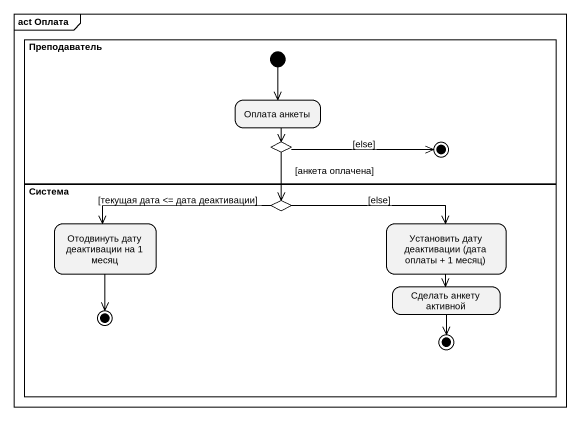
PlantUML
@startuml
mainframe act Оплата
hide empty description
state Преподаватель <<partition>> {
  state "Оплата анкеты" as Оплата_анкеты
  state choice1 <<choice>>
  [*] --> Оплата_анкеты
  choice1 -right-> [*] : [else]
}
state Система <<partition>> {
  state choice2 <<choice>>
  state "Отодвинуть дату деактивации на 1 месяц" as Отодвинуть_дату_деактивации
  state "Установить дату деактивации (дата оплаты + 1 месяц)" as Установить_дату_деактивации
  state "Сделать анкету активной" as Сделать_анкету_активной
  state final2 <<end>>
  state final3 <<end>>
}
Оплата_анкеты --> choice1
choice1 --> choice2 : [анкета оплачена]
choice2 -left-> Отодвинуть_дату_деактивации : [текущая дата <= дата деактивации]
choice2 -right-> Установить_дату_деактивации : [else]
Отодвинуть_дату_деактивации --> final2
Установить_дату_деактивации --> Сделать_анкету_активной
Сделать_анкету_активной --> final3
@enduml
